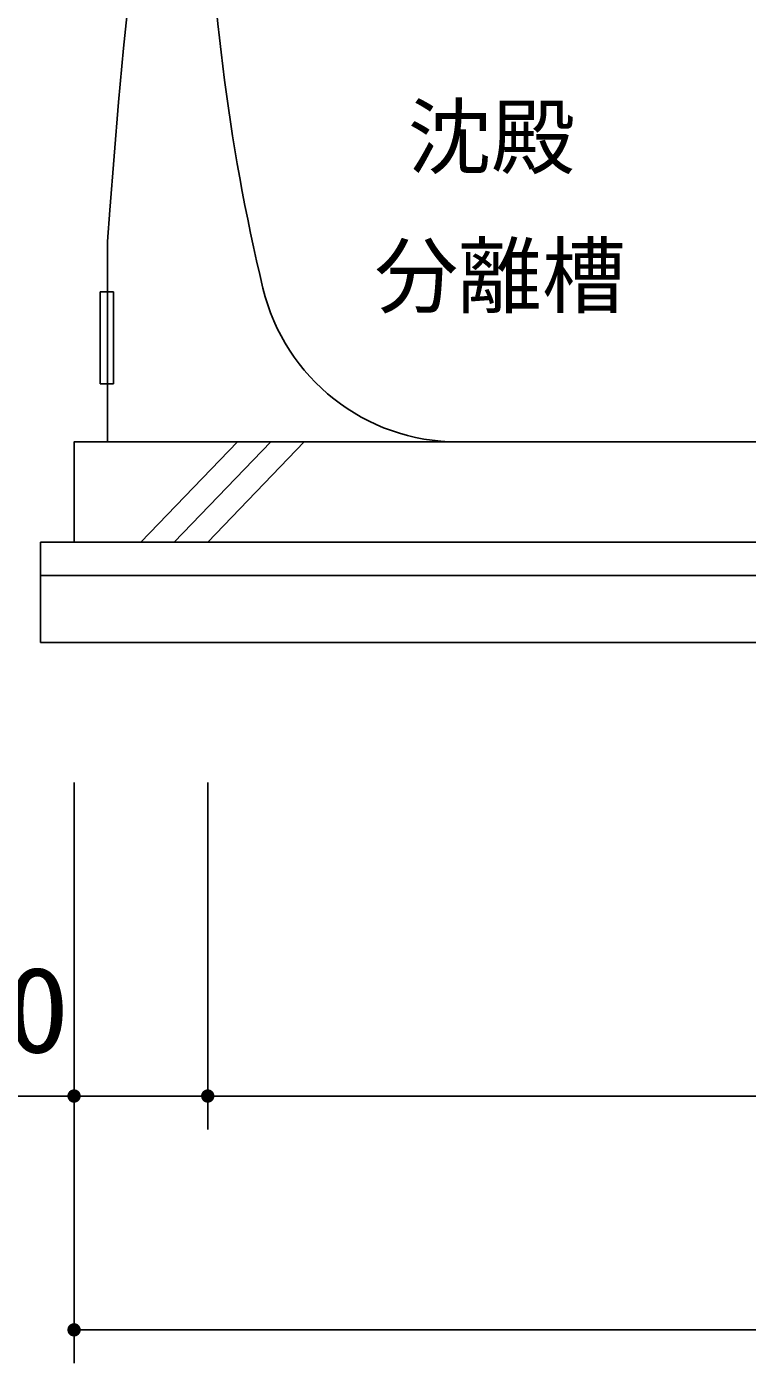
# Model space of a CAD drawing. Units: millimetres, scale not verified. Extents: x -14850 to 14850, y -10500 to 10500.
# Drawn here: x 40 to 1117, y -7231 to -5230 of the extents above; entities that cross this region are included whole.
import ezdxf
from ezdxf.enums import TextEntityAlignment as Align

# ---------------------------------------------------------------- set-up
doc = ezdxf.new("R2010")
doc.units = ezdxf.units.MM
doc.header["$LTSCALE"] = 50
for name, color, linetype, lineweight in [('0-0_機器', 2, 'Continuous', 25), ('0-1_空気管', 3, 'Continuous', 25), ('0-3_水管', 3, 'Continuous', 25), ('0-5_製作', 5, 'Continuous', 25)]:
    doc.layers.add(name, color=color, linetype=linetype, lineweight=lineweight)
doc.styles.add('ＭＳ ゴシック', font='')
doc.styles.get('ＭＳ ゴシック').set_extended_font_data('MS Gothic')

msp = doc.modelspace()

# ---------------------------------------------------------------- linework, layer by layer
at = {"layer": '0-0_機器'}
for p, q in [((354.64, -5851.64), (210.31, -6001.64)), ((260.31, -6001.64), (404.64, -5851.64)), ((454.64, -5851.64), (310.3, -6001.64)), ((2560.3, -6001.64), (60.31, -6001.64)), ((60.31, -6151.64), (60.31, -6001.64)), ((2560.3, -6051.64), (60.31, -6051.64)), ((2560.3, -6151.64), (60.31, -6151.64))]:
    msp.add_line(p, q, dxfattribs=at)
msp.add_lwpolyline([(110.31, -6001.64), (110.31, -5851.64), (2510.31, -5851.64)], dxfattribs=at)
at = {"layer": '0-1_空気管'}
msp.add_line((684.68, -5851.64), (1935.93, -5851.64), dxfattribs=at)
for centre, radius, start, end in [((3310.16, -4921.64), 3000, 180.57295, 193.49339), ((684.68, -5551.64), 300, 193.49338, 270)]:
    msp.add_arc(centre, radius, start, end, dxfattribs=at)
at = {"layer": '0-3_水管', "color": 7}
msp.add_line((160.31, -5551.64), (160.31, -5851.64), dxfattribs=at)
msp.add_lwpolyline([(160.31, -5551.64), (163.87, -5504.68), (170.18, -5423.74), (176.94, -5342.83), (184.43, -5262), (192.94, -5181.27), (202.75, -5100.66), (209.15, -5053.98), (214.67, -5016.81), (225.14, -4952.86), (236.9, -4889.13), (250.09, -4825.71), (264.82, -4762.66), (281.22, -4700.07), (291.54, -4664), (299.08, -4639.01), (312.71, -4596.12), (327.01, -4553.44), (341.83, -4510.92), (357.02, -4468.52), (372.44, -4426.18), (388.86, -4401.64)], dxfattribs=at)
msp.add_lwpolyline([(169.07, -5627.08), (169.07, -5764.63), (149.42, -5764.63), (149.42, -5627.08)], close=True, dxfattribs=at)
at = {"layer": '0-5_製作', "color": 2}
for p, q in [((110.31, -7230.57), (110.31, -6361.27)), ((310.3, -6880.57), (310.3, -6361.27)), ((110.31, -6830.57), (-241.87, -6830.57)), ((110.31, -6830.57), (310.3, -6830.57)), ((310.3, -6830.57), (2310.31, -6830.57)), ((110.31, -7180.57), (2510.31, -7180.57))]:
    msp.add_line(p, q, dxfattribs=at)
at = {"layer": '0-5_製作'}
for points in [[(100.31, -6830.57), (110.31, -6820.57), (110.31, -6830.57)], [(100.33, -6829.94), (110.31, -6820.57), (100.31, -6830.57)], [(100.48, -6828.69), (110.31, -6820.57), (100.33, -6829.94)], [(100.8, -6827.48), (110.31, -6820.57), (100.48, -6828.69)], [(101.26, -6826.31), (110.31, -6820.57), (100.8, -6827.48)], [(101.86, -6825.21), (110.31, -6820.57), (101.26, -6826.31)], [(102.6, -6824.19), (110.31, -6820.57), (101.86, -6825.21)], [(103.46, -6823.28), (110.31, -6820.57), (102.6, -6824.19)], [(104.43, -6822.48), (110.31, -6820.57), (103.46, -6823.28)], [(105.49, -6821.8), (110.31, -6820.57), (104.43, -6822.48)], [(106.62, -6821.27), (110.31, -6820.57), (105.49, -6821.8)], [(107.82, -6820.88), (110.31, -6820.57), (106.62, -6821.27)], [(109.05, -6820.65), (110.31, -6820.57), (107.82, -6820.88)], [(110.31, -6820.57), (120.23, -6829.31), (110.31, -6830.57)], [(110.31, -6820.57), (119.99, -6828.08), (120.23, -6829.31)], [(110.31, -6820.57), (119.6, -6826.89), (119.99, -6828.08)], [(110.31, -6820.57), (119.07, -6825.75), (119.6, -6826.89)], [(110.31, -6820.57), (118.4, -6824.69), (119.07, -6825.75)], [(110.31, -6820.57), (117.6, -6823.72), (118.4, -6824.69)], [(110.31, -6820.57), (116.68, -6822.86), (117.6, -6823.72)], [(110.31, -6820.57), (115.66, -6822.12), (116.68, -6822.86)], [(110.31, -6820.57), (114.56, -6821.52), (115.66, -6822.12)], [(110.31, -6820.57), (113.4, -6821.06), (114.56, -6821.52)], [(110.31, -6820.57), (112.18, -6820.75), (113.4, -6821.06)], [(110.31, -6820.57), (110.93, -6820.59), (112.18, -6820.75)], [(300.3, -6830.57), (310.3, -6820.57), (310.3, -6830.57)], [(300.32, -6829.94), (310.3, -6820.57), (300.3, -6830.57)], [(300.48, -6828.69), (310.3, -6820.57), (300.32, -6829.94)], [(300.79, -6827.48), (310.3, -6820.57), (300.48, -6828.69)], [(301.26, -6826.31), (310.3, -6820.57), (300.79, -6827.48)], [(301.86, -6825.21), (310.3, -6820.57), (301.26, -6826.31)], [(302.6, -6824.19), (310.3, -6820.57), (301.86, -6825.21)], [(303.46, -6823.28), (310.3, -6820.57), (302.6, -6824.19)], [(304.43, -6822.48), (310.3, -6820.57), (303.46, -6823.28)], [(305.49, -6821.8), (310.3, -6820.57), (304.43, -6822.48)], [(306.62, -6821.27), (310.3, -6820.57), (305.49, -6821.8)], [(307.82, -6820.88), (310.3, -6820.57), (306.62, -6821.27)], [(309.05, -6820.65), (310.3, -6820.57), (307.82, -6820.88)], [(310.3, -6820.57), (320.23, -6829.31), (310.3, -6830.57)], [(310.3, -6820.57), (319.99, -6828.08), (320.23, -6829.31)], [(310.3, -6820.57), (319.6, -6826.89), (319.99, -6828.08)], [(310.3, -6820.57), (319.07, -6825.75), (319.6, -6826.89)], [(310.3, -6820.57), (318.39, -6824.69), (319.07, -6825.75)], [(310.3, -6820.57), (317.59, -6823.72), (318.39, -6824.69)], [(310.3, -6820.57), (316.68, -6822.86), (317.59, -6823.72)], [(310.3, -6820.57), (315.66, -6822.12), (316.68, -6822.86)], [(310.3, -6820.57), (314.56, -6821.52), (315.66, -6822.12)], [(310.3, -6820.57), (313.39, -6821.06), (314.56, -6821.52)], [(310.3, -6820.57), (312.18, -6820.75), (313.39, -6821.06)], [(310.3, -6820.57), (310.93, -6820.59), (312.18, -6820.75)], [(100.31, -6830.57), (110.31, -6830.57), (100.38, -6831.82)], [(100.38, -6831.82), (110.31, -6830.57), (100.62, -6833.05)], [(100.62, -6833.05), (110.31, -6830.57), (101.01, -6834.25)], [(101.01, -6834.25), (110.31, -6830.57), (101.54, -6835.39)], [(101.54, -6835.39), (110.31, -6830.57), (102.22, -6836.45)], [(102.22, -6836.45), (110.31, -6830.57), (103.02, -6837.41)], [(103.02, -6837.41), (110.31, -6830.57), (103.93, -6838.27)], [(103.93, -6838.27), (110.31, -6830.57), (104.95, -6839.01)], [(104.95, -6839.01), (110.31, -6830.57), (106.05, -6839.62)], [(106.05, -6839.62), (110.31, -6830.57), (107.22, -6840.08)], [(107.22, -6840.08), (110.31, -6830.57), (108.43, -6840.39)], [(108.43, -6840.39), (110.31, -6830.57), (109.68, -6840.55)], [(109.68, -6840.55), (110.31, -6830.57), (110.31, -6840.57)], [(110.31, -6830.57), (120.23, -6829.31), (120.31, -6830.57)], [(110.31, -6830.57), (111.56, -6840.49), (110.31, -6840.57)], [(110.31, -6830.57), (112.79, -6840.25), (111.56, -6840.49)], [(110.31, -6830.57), (113.99, -6839.87), (112.79, -6840.25)], [(110.31, -6830.57), (115.12, -6839.33), (113.99, -6839.87)], [(110.31, -6830.57), (116.18, -6838.66), (115.12, -6839.33)], [(110.31, -6830.57), (117.15, -6837.86), (116.18, -6838.66)], [(110.31, -6830.57), (118.01, -6836.94), (117.15, -6837.86)], [(110.31, -6830.57), (118.75, -6835.93), (118.01, -6836.94)], [(110.31, -6830.57), (119.35, -6834.83), (118.75, -6835.93)], [(110.31, -6830.57), (119.82, -6833.66), (119.35, -6834.83)], [(110.31, -6830.57), (120.13, -6832.44), (119.82, -6833.66)], [(110.31, -6830.57), (120.29, -6831.2), (120.13, -6832.44)], [(110.31, -6830.57), (120.31, -6830.57), (120.29, -6831.2)], [(300.3, -6830.57), (310.3, -6830.57), (300.38, -6831.82)], [(300.38, -6831.82), (310.3, -6830.57), (300.62, -6833.05)], [(300.62, -6833.05), (310.3, -6830.57), (301.01, -6834.25)], [(301.01, -6834.25), (310.3, -6830.57), (301.54, -6835.39)], [(301.54, -6835.39), (310.3, -6830.57), (302.21, -6836.45)], [(302.21, -6836.45), (310.3, -6830.57), (303.01, -6837.41)], [(303.01, -6837.41), (310.3, -6830.57), (303.93, -6838.27)], [(303.93, -6838.27), (310.3, -6830.57), (304.95, -6839.01)], [(304.95, -6839.01), (310.3, -6830.57), (306.05, -6839.62)], [(306.05, -6839.62), (310.3, -6830.57), (307.21, -6840.08)], [(307.21, -6840.08), (310.3, -6830.57), (308.43, -6840.39)], [(308.43, -6840.39), (310.3, -6830.57), (309.68, -6840.55)], [(309.68, -6840.55), (310.3, -6830.57), (310.3, -6840.57)], [(310.3, -6830.57), (320.23, -6829.31), (320.3, -6830.57)], [(310.3, -6830.57), (311.56, -6840.49), (310.3, -6840.57)], [(310.3, -6830.57), (312.79, -6840.25), (311.56, -6840.49)], [(310.3, -6830.57), (313.99, -6839.87), (312.79, -6840.25)], [(310.3, -6830.57), (315.12, -6839.33), (313.99, -6839.87)], [(310.3, -6830.57), (316.18, -6838.66), (315.12, -6839.33)], [(310.3, -6830.57), (317.15, -6837.86), (316.18, -6838.66)], [(310.3, -6830.57), (318.01, -6836.94), (317.15, -6837.86)], [(310.3, -6830.57), (318.75, -6835.93), (318.01, -6836.94)], [(310.3, -6830.57), (319.35, -6834.83), (318.75, -6835.93)], [(310.3, -6830.57), (319.82, -6833.66), (319.35, -6834.83)], [(310.3, -6830.57), (320.13, -6832.44), (319.82, -6833.66)], [(310.3, -6830.57), (320.28, -6831.2), (320.13, -6832.44)], [(310.3, -6830.57), (320.3, -6830.57), (320.28, -6831.2)], [(100.31, -7180.57), (110.31, -7170.57), (110.31, -7180.57)], [(100.33, -7179.94), (110.31, -7170.57), (100.31, -7180.57)], [(100.31, -7180.57), (110.31, -7180.57), (100.38, -7181.82)], [(100.48, -7178.69), (110.31, -7170.57), (100.33, -7179.94)], [(100.38, -7181.82), (110.31, -7180.57), (100.62, -7183.05)], [(100.8, -7177.48), (110.31, -7170.57), (100.48, -7178.69)], [(100.62, -7183.05), (110.31, -7180.57), (101.01, -7184.25)], [(101.26, -7176.31), (110.31, -7170.57), (100.8, -7177.48)], [(101.01, -7184.25), (110.31, -7180.57), (101.54, -7185.39)], [(101.86, -7175.21), (110.31, -7170.57), (101.26, -7176.31)], [(101.54, -7185.39), (110.31, -7180.57), (102.22, -7186.45)], [(102.6, -7174.19), (110.31, -7170.57), (101.86, -7175.21)], [(102.22, -7186.45), (110.31, -7180.57), (103.02, -7187.41)], [(103.46, -7173.28), (110.31, -7170.57), (102.6, -7174.19)], [(103.02, -7187.41), (110.31, -7180.57), (103.93, -7188.27)], [(104.43, -7172.48), (110.31, -7170.57), (103.46, -7173.28)], [(103.93, -7188.27), (110.31, -7180.57), (104.95, -7189.01)], [(105.49, -7171.8), (110.31, -7170.57), (104.43, -7172.48)], [(104.95, -7189.01), (110.31, -7180.57), (106.05, -7189.62)], [(106.62, -7171.27), (110.31, -7170.57), (105.49, -7171.8)], [(106.05, -7189.62), (110.31, -7180.57), (107.22, -7190.08)], [(107.82, -7170.88), (110.31, -7170.57), (106.62, -7171.27)], [(107.22, -7190.08), (110.31, -7180.57), (108.43, -7190.39)], [(109.05, -7170.65), (110.31, -7170.57), (107.82, -7170.88)], [(108.43, -7190.39), (110.31, -7180.57), (109.68, -7190.55)], [(109.68, -7190.55), (110.31, -7180.57), (110.31, -7190.57)], [(110.31, -7170.57), (120.23, -7179.31), (110.31, -7180.57)], [(110.31, -7170.57), (119.99, -7178.08), (120.23, -7179.31)], [(110.31, -7170.57), (119.6, -7176.89), (119.99, -7178.08)], [(110.31, -7170.57), (119.07, -7175.75), (119.6, -7176.89)], [(110.31, -7170.57), (118.4, -7174.69), (119.07, -7175.75)], [(110.31, -7170.57), (117.6, -7173.72), (118.4, -7174.69)], [(110.31, -7170.57), (116.68, -7172.86), (117.6, -7173.72)], [(110.31, -7170.57), (115.66, -7172.12), (116.68, -7172.86)], [(110.31, -7170.57), (114.56, -7171.52), (115.66, -7172.12)], [(110.31, -7170.57), (113.4, -7171.06), (114.56, -7171.52)], [(110.31, -7170.57), (112.18, -7170.75), (113.4, -7171.06)], [(110.31, -7170.57), (110.93, -7170.59), (112.18, -7170.75)], [(110.31, -7180.57), (120.23, -7179.31), (120.31, -7180.57)], [(110.31, -7180.57), (111.56, -7190.49), (110.31, -7190.57)], [(110.31, -7180.57), (112.79, -7190.25), (111.56, -7190.49)], [(110.31, -7180.57), (113.99, -7189.87), (112.79, -7190.25)], [(110.31, -7180.57), (115.12, -7189.33), (113.99, -7189.87)], [(110.31, -7180.57), (116.18, -7188.66), (115.12, -7189.33)], [(110.31, -7180.57), (117.15, -7187.86), (116.18, -7188.66)], [(110.31, -7180.57), (118.01, -7186.94), (117.15, -7187.86)], [(110.31, -7180.57), (118.75, -7185.93), (118.01, -7186.94)], [(110.31, -7180.57), (119.35, -7184.83), (118.75, -7185.93)], [(110.31, -7180.57), (119.82, -7183.66), (119.35, -7184.83)], [(110.31, -7180.57), (120.13, -7182.44), (119.82, -7183.66)], [(110.31, -7180.57), (120.29, -7181.2), (120.13, -7182.44)], [(110.31, -7180.57), (120.31, -7180.57), (120.29, -7181.2)]]:
    msp.add_solid(points, dxfattribs=at)

# ---------------------------------------------------------------- texts
at = {"layer": '0-1_空気管', "color": 4, "style": 'ＭＳ ゴシック'}
for s, p in [('沈殿', (609.29, -5468.3)), ('分離槽', (559.85, -5676.3))]:
    msp.add_text(s, height=91.79, dxfattribs=at).set_placement(p, align=Align.BOTTOM_LEFT)
at = {"layer": '0-5_製作', "color": 4, "style": 'ＭＳ ゴシック', "width": 1.1}
msp.add_text('200', height=128.4, dxfattribs=at).set_placement((-184.77, -6804.06), align=Align.BOTTOM_LEFT)

doc.saveas('drawing.dxf')
